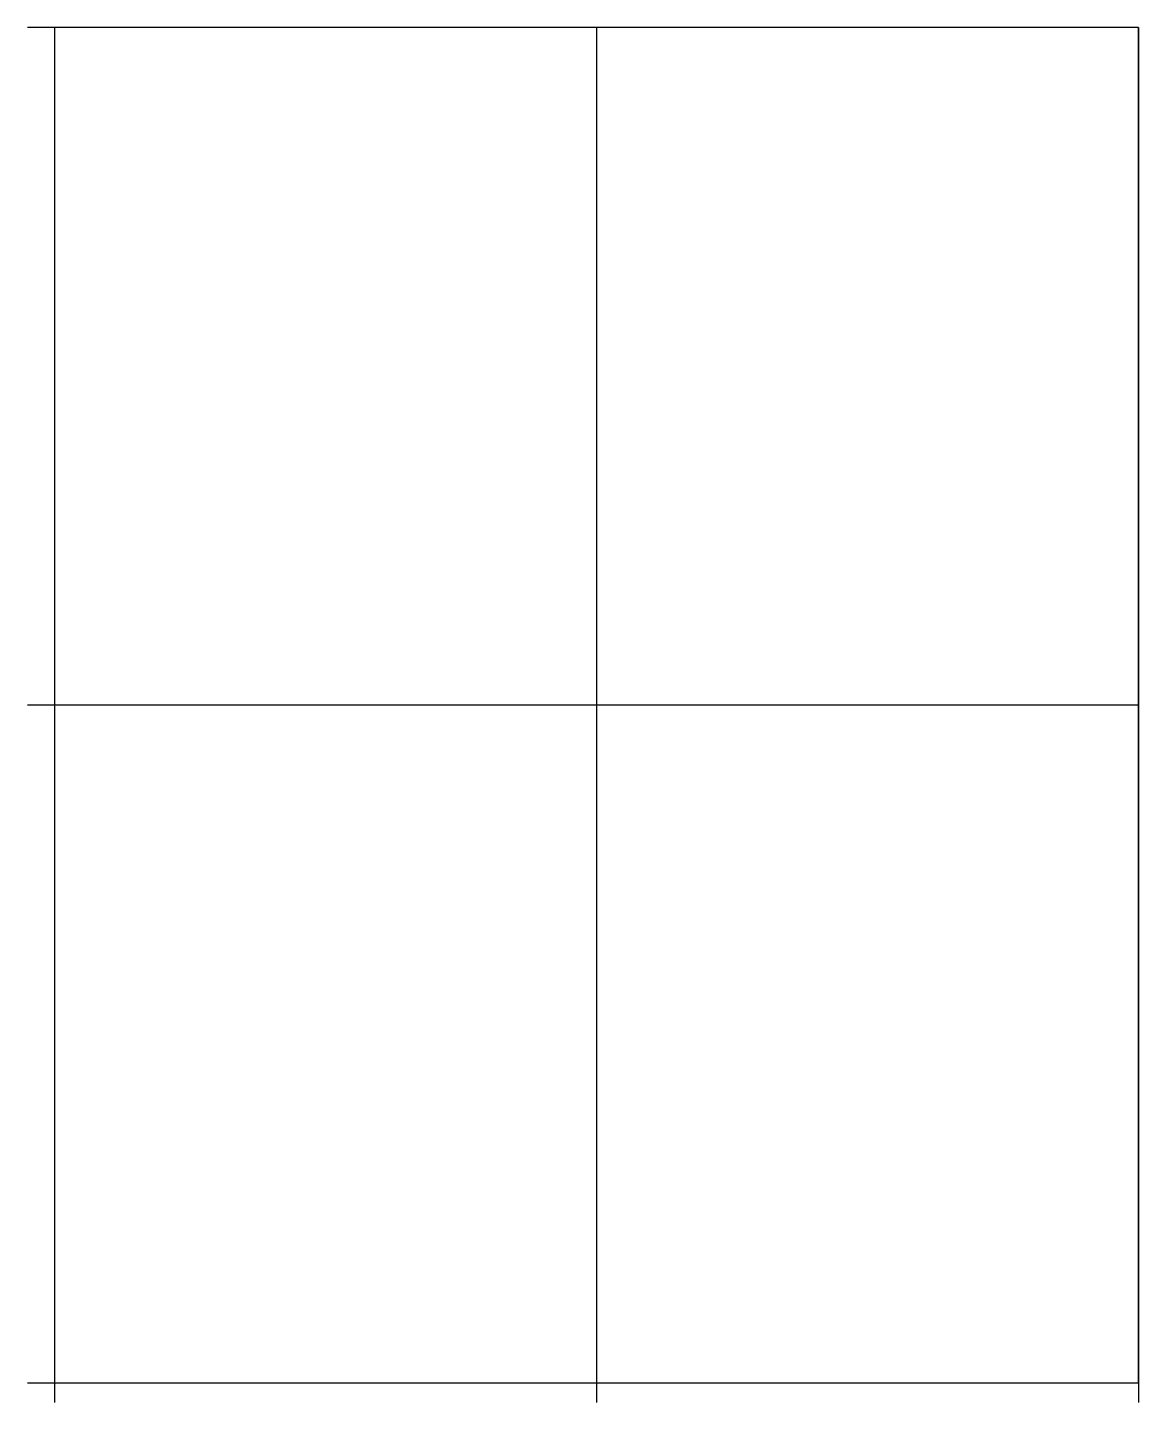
# Model space of a CAD drawing. Extents: x -4 to 160, y -3 to 200.
import ezdxf

# ---------------------------------------------------------------- set-up
doc = ezdxf.new("R2010")
doc.units = 0
doc.layers.get('0').update_dxf_attribs({"linetype": 'CONTINUOUS'})

msp = doc.modelspace()

# ---------------------------------------------------------------- linework, layer by layer
at = {"linetype": 'CONTINUOUS'}
for p, q in [((160, 200), (-3.97, 200)), ((0, 200), (0, -2.9)), ((160, 200), (0, 200)), ((0, 200), (0, 0)), ((160, 200), (0, 200)), ((0, 200), (0, 0)), ((160, 200), (0, 200)), ((160, 200), (0, 200)), ((0, 200), (0, 0)), ((80, 200), (80, -2.9)), ((160, 200), (160, -2.9)), ((160, 0), (160, 200)), ((160, 0), (160, 200)), ((160, 0), (160, 200)), ((160, 0), (160, 200)), ((160, 0), (160, 200)), ((160, 100), (-3.97, 100)), ((-3.97, 0), (160, 0)), ((0, 0), (160, 0)), ((0, 0), (160, 0)), ((0, 0), (160, 0))]:
    msp.add_line(p, q, dxfattribs=at)

doc.saveas('drawing.dxf')
